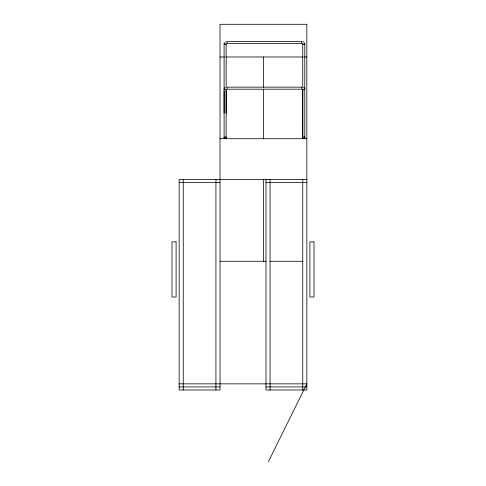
<?xml version="1.0" encoding="UTF-8"?>
<svg xmlns="http://www.w3.org/2000/svg" width="486" height="486" viewBox="0 0 486 486"><rect width="100%" height="100%" fill="white"/><g stroke="black" fill="none" stroke-linecap="round" stroke-linejoin="round"><path stroke-width="0.73" d="M226.136 137.805L226.148 90.669M304.789 137.805L304.795 43.655M268.406 461.7L306.842 383.849L179.158 383.849M225.212 42.027L226.148 41.711M220.018 56.983L224.55 56.983M226.057 56.983L303.064 56.983M304.576 56.983L306.842 56.983M220.018 138.704L306.842 138.704M307.037 179.559L179.158 179.559L179.158 389.979L220.018 389.979L220.018 24.3L306.842 24.3L306.842 389.979L265.982 389.979L265.982 179.559M179.158 182.621L220.018 182.621M265.982 182.621L306.842 182.621M220.018 261.274L266.073 261.274M269.845 261.274L303.064 261.274M179.158 386.911L220.018 386.911M265.982 386.911L306.842 386.911M302.626 41.681L303.689 42.027M302.754 89.473L302.766 137.817L302.76 89.09M224.101 90.669L224.113 137.817M302.754 43.655L302.76 87.693M302.754 179.559L302.754 389.979M270.07 179.559L270.07 389.979M263.43 56.983L263.43 87.249M263.43 89.521L263.43 138.704M263.43 179.559L263.43 261.274M226.148 43.655L226.148 87.638M226.148 89.151L226.148 113.202M224.101 43.655L224.101 113.202M215.93 179.559L215.93 389.979M183.246 179.559L183.246 389.979M226.13 43.497A1.021 0.875 0 0 1 225.376 44.505A1.021 0.875 0 0 1 224.155 43.928A1.021 0.875 0 0 1 224.751 42.841M303.963 42.798A1.021 0.875 0 0 1 304.783 43.819A1.021 0.875 0 0 1 303.592 44.518A1.021 0.875 0 0 1 302.772 43.497M225.735 136.979A1.021 0.875 0 0 1 225.929 138.218A1.021 0.875 0 0 1 224.477 138.352A1.021 0.875 0 0 1 224.356 137.107M225.735 136.894A1.021 0.984 0 0 1 225.929 138.285A1.021 0.984 0 0 1 224.477 138.437A1.021 0.984 0 0 1 224.356 137.034M304.455 137.028A1.021 0.875 0 0 1 304.528 138.273A1.021 0.875 0 0 1 303.076 138.316A1.021 0.875 0 0 1 303.039 137.07M226.033 89.169A1.021 0.984 0 0 1 224.775 89.643A1.021 0.984 0 0 1 224.125 88.507A1.021 0.984 0 0 1 225.218 87.741M303.495 87.772A1.021 0.984 0 0 1 304.734 88.385A1.021 0.984 0 0 1 304.181 89.618A1.021 0.984 0 0 1 302.869 89.169M304.455 136.949A1.021 0.984 0 0 1 304.528 138.346A1.021 0.984 0 0 1 303.076 138.395A1.021 0.984 0 0 1 303.039 136.997M301.733 41.596L227.169 41.596L227.169 43.612L301.733 43.612L301.733 41.589M301.733 87.152L227.169 87.152L227.169 89.187L301.733 89.187L301.733 87.152M176.096 241.87L172.008 241.87L172.008 297.025L176.096 297.025L176.096 241.87M313.992 241.87L309.904 241.87L309.904 297.025L313.992 297.025L313.992 241.87"/></g></svg>
